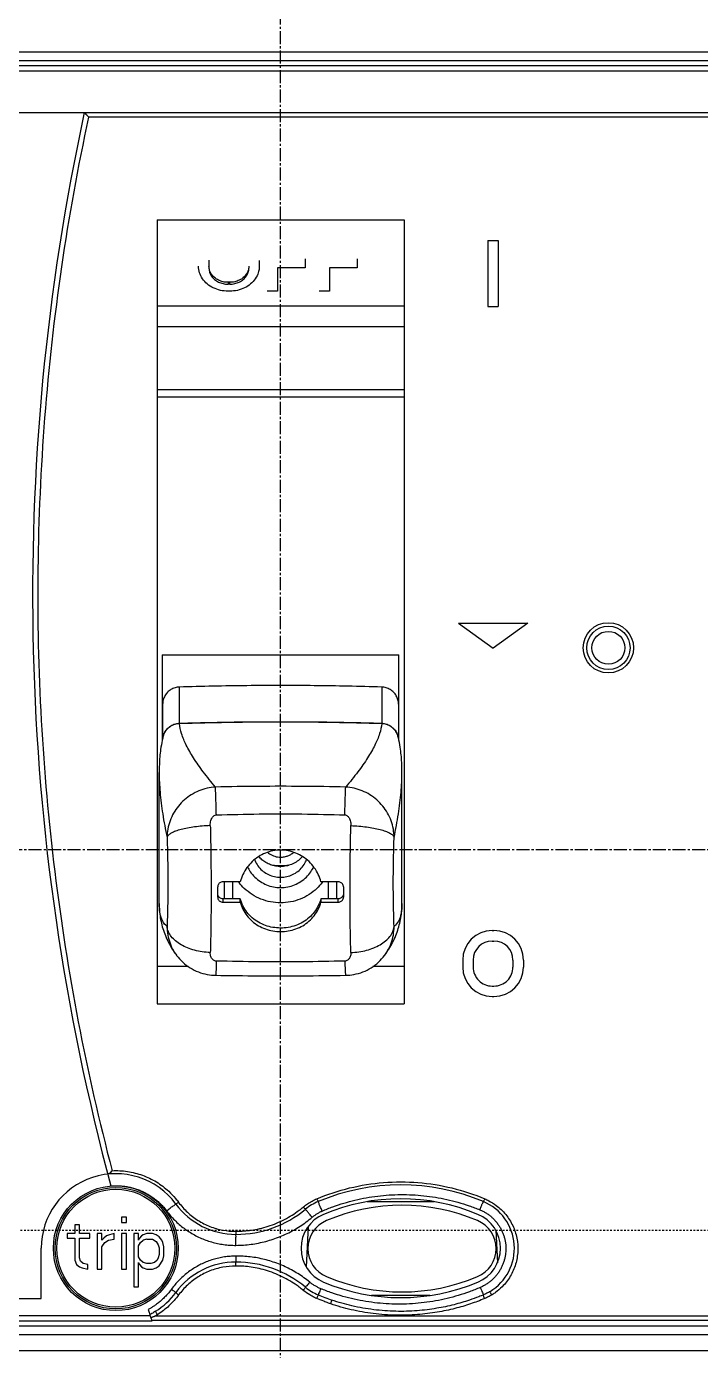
# Model space of a CAD drawing. Extents: x 0 to 557, y 0 to 248.
# Drawn here: x 201 to 239.9, y 83.2 to 159.6 of the extents above; entities that cross this region are included whole.
import ezdxf

# ---------------------------------------------------------------- set-up
doc = ezdxf.new("R2010")
doc.units = 0
doc.linetypes.add('AXES2', pattern=[1.125, 0.75, -0.125, 0.125, -0.125])
doc.linetypes.add('CENTER2', pattern=[1.125, 0.75, -0.125, 0.125, -0.125])
doc.layers.add('AXE', color=80, linetype='AXES2')

# ---------------------------------------------------------------- blocks, each defined once
blk = doc.blocks.new('LV429640ATNSX22A 1')
for p, q in [((-67.573, 67.965), (-157.13, 67.965)), ((-67.57, 67.466), (-157.13, 67.466)), ((-67.851, 66.885), (-156.852, 66.885)), ((-67.851, 67.185), (-156.849, 67.185)), ((-157.431, 64.487), (-67.571, 64.487)), ((-67.571, 64.231), (-123.424, 64.231)), ((-119.475, 58.299), (-119.475, 13.084)), ((-119.475, 58.299), (-105.225, 58.299)), ((-105.225, 58.299), (-105.225, 13.084)), ((-100.4, 57.107), (-100.4, 53.307)), ((-100.4, 57.107), (-99.8, 57.107)), ((-99.8, 57.107), (-99.8, 53.307)), ((-116.479, 55.967), (-116.479, 55.628)), ((-113.579, 55.964), (-113.579, 55.625)), ((-110.929, 56.047), (-110.929, 55.54)), ((-107.929, 56.048), (-107.929, 55.541)), ((-112.529, 55.54), (-112.529, 54.187)), ((-110.929, 55.54), (-112.529, 55.54)), ((-109.529, 55.541), (-109.529, 54.187)), ((-107.929, 55.541), (-109.529, 55.541)), ((-115.379, 54.698), (-115.379, 54.591)), ((-115.279, 54.698), (-115.379, 54.698)), ((-115.279, 54.591), (-115.379, 54.591)), ((-115.279, 54.591), (-115.279, 54.698)), ((-115.279, 54.187), (-115.379, 54.187)), ((-112.529, 54.187), (-113.129, 54.187)), ((-109.529, 54.187), (-110.129, 54.187)), ((-105.225, 53.321), (-119.475, 53.321)), ((-100.4, 53.307), (-99.8, 53.307)), ((-105.225, 52.14), (-119.475, 52.14)), ((-105.225, 48.503), (-119.475, 48.503)), ((-119.475, 48.095), (-105.225, 48.095)), ((-102.1, 35.047), (-98.1, 35.047)), ((-102.1, 35.047), (-100.1, 33.594)), ((-98.1, 35.047), (-100.1, 33.594)), ((-119.175, 33.215), (-119.175, 28.277)), ((-119.175, 33.215), (-105.525, 33.215)), ((-105.525, 28.277), (-105.525, 33.215)), ((-119.15, 30.194), (-119.175, 30.194)), ((-119.175, 30.165), (-119.15, 30.165)), ((-119.15, 30.371), (-119.15, 28.383)), ((-105.55, 30.371), (-105.55, 28.383)), ((-105.525, 30.194), (-105.55, 30.194)), ((-105.55, 30.165), (-105.525, 30.165)), ((-119.35, 18.872), (-119.35, 26.418)), ((-105.35, 26.419), (-105.35, 26.421)), ((-105.35, 18.873), (-105.35, 26.418)), ((-114.674, 20.122), (-115.674, 20.122)), ((-115.6, 20.122), (-115.6, 19.144)), ((-115.1, 19.144), (-115.1, 20.122)), ((-109.026, 20.122), (-110.026, 20.122)), ((-109.601, 20.122), (-109.601, 19.144)), ((-109.1, 19.144), (-109.1, 20.122)), ((-115.974, 19.236), (-115.974, 19.824)), ((-114.674, 19.144), (-115.674, 19.144)), ((-115.674, 19.144), (-115.674, 18.946)), ((-114.674, 18.946), (-114.674, 19.144)), ((-109.026, 19.144), (-110.026, 19.144)), ((-110.026, 19.144), (-110.026, 18.946)), ((-109.026, 18.946), (-109.026, 19.144)), ((-108.726, 19.824), (-108.726, 19.236)), ((-115.674, 18.946), (-114.674, 18.946)), ((-110.026, 18.946), (-109.026, 18.946)), ((-100.15, 17.307), (-100.05, 17.307)), ((-100.15, 16.707), (-100.05, 16.707)), ((-118.353, 15.886), (-118.353, 15.886)), ((-106.348, 15.886), (-106.348, 15.886)), ((-101.85, 15.607), (-101.85, 15.207)), ((-101.25, 15.607), (-101.25, 15.207)), ((-98.95, 15.607), (-98.95, 15.207)), ((-98.35, 15.607), (-98.35, 15.207)), ((-117.671, 15.229), (-119.475, 15.229)), ((-105.225, 15.229), (-107.029, 15.229)), ((-100.15, 14.107), (-100.05, 14.107)), ((-119.475, 13.084), (-105.225, 13.084)), ((-100.15, 13.507), (-100.05, 13.507)), ((-103.477, 1.665), (-107.363, 1.665)), ((-103.7, 1.665), (-103.7, 1.702)), ((-121.243, 0.787), (-121.514, 0.787)), ((-121.514, 0.787), (-121.514, 0.468)), ((-121.243, 0.468), (-121.243, 0.787)), ((-123.946, 0.34), (-124.216, 0.34)), ((-124.216, 0.34), (-124.216, -0.171)), ((-123.946, -0.171), (-123.946, 0.34)), ((-121.514, 0.468), (-121.243, 0.468)), ((-110.751, 0.06), (-110.875, 0.06)), ((-110.865, -2.104), (-110.741, 0.261)), ((-99.947, 0.03), (-99.848, -1.859)), ((-124.216, -0.171), (-124.649, -0.171)), ((-124.649, -0.171), (-124.649, -0.426)), ((-124.649, -0.426), (-124.216, -0.426)), ((-124.216, -0.426), (-124.216, -1.703)), ((-123.351, -0.171), (-123.946, -0.171)), ((-123.946, -0.426), (-123.351, -0.426)), ((-123.946, -1.575), (-123.946, -0.426)), ((-123.351, -0.426), (-123.351, -0.171)), ((-122.649, -0.171), (-122.919, -0.171)), ((-122.919, -0.171), (-122.919, -2.213)), ((-122.649, -0.554), (-122.649, -0.171)), ((-122.541, -0.426), (-122.649, -0.554)), ((-122.649, -0.937), (-122.487, -0.681)), ((-122.378, -0.298), (-122.541, -0.426)), ((-122.487, -0.681), (-122.27, -0.554)), ((-122.216, -0.235), (-122.378, -0.298)), ((-122.27, -0.554), (-121.946, -0.49)), ((-121.946, -0.171), (-122.216, -0.235)), ((-121.946, -0.49), (-121.946, -0.171)), ((-121.243, -0.171), (-121.514, -0.171)), ((-121.514, -0.171), (-121.514, -2.213)), ((-121.243, -2.213), (-121.243, -0.171)), ((-120.541, -0.171), (-120.811, -0.171)), ((-120.811, -0.171), (-120.811, -3.235)), ((-120.541, -0.554), (-120.541, -0.171)), ((-120.487, -0.426), (-120.541, -0.554)), ((-120.541, -0.873), (-120.433, -0.681)), ((-120.378, -0.298), (-120.487, -0.426)), ((-120.433, -0.681), (-120.27, -0.554)), ((-120.27, -0.235), (-120.378, -0.298)), ((-120.054, -0.171), (-120.27, -0.235)), ((-120.054, -0.49), (-120.27, -0.554)), ((-119.73, -0.171), (-120.054, -0.171)), ((-120.054, -0.49), (-119.73, -0.49)), ((-119.514, -0.235), (-119.73, -0.171)), ((-119.73, -0.49), (-119.514, -0.618)), ((-119.351, -0.362), (-119.514, -0.235)), ((-119.514, -0.618), (-119.406, -0.809)), ((-119.189, -0.554), (-119.351, -0.362)), ((-119.135, -0.681), (-119.189, -0.554)), ((-119.081, -0.937), (-119.135, -0.681)), ((-114.925, -0.038), (-114.925, -0.213)), ((-126.15, -3.913), (-126.15, -1.013)), ((-122.649, -2.213), (-122.649, -0.937)), ((-120.541, -1.511), (-120.541, -0.873)), ((-120.433, -1.703), (-120.541, -1.511)), ((-119.406, -0.809), (-119.351, -1)), ((-119.351, -1.383), (-119.406, -1.575)), ((-119.351, -1), (-119.351, -1.383)), ((-119.135, -1.703), (-119.081, -1.447)), ((-119.081, -1.447), (-119.081, -0.937)), ((-124.216, -1.703), (-124.108, -1.958)), ((-124.108, -1.958), (-123.946, -2.086)), ((-123.892, -1.766), (-123.946, -1.575)), ((-123.946, -2.086), (-123.784, -2.149)), ((-123.73, -1.894), (-123.892, -1.766)), ((-123.784, -2.149), (-123.46, -2.213)), ((-123.46, -1.958), (-123.73, -1.894)), ((-123.46, -2.213), (-123.46, -1.958)), ((-122.919, -2.213), (-122.649, -2.213)), ((-121.514, -2.213), (-121.243, -2.213)), ((-120.541, -1.83), (-120.487, -1.958)), ((-120.541, -3.235), (-120.541, -1.83)), ((-120.487, -1.958), (-120.378, -2.086)), ((-120.27, -1.83), (-120.433, -1.703)), ((-120.378, -2.086), (-120.27, -2.149)), ((-120.054, -1.894), (-120.27, -1.83)), ((-120.27, -2.149), (-120.054, -2.213)), ((-119.838, -1.894), (-120.054, -1.894)), ((-120.054, -2.213), (-119.73, -2.213)), ((-119.622, -1.83), (-119.838, -1.894)), ((-119.73, -2.213), (-119.514, -2.149)), ((-119.46, -1.703), (-119.622, -1.83)), ((-119.514, -2.149), (-119.351, -2.022)), ((-119.406, -1.575), (-119.46, -1.703)), ((-119.351, -2.022), (-119.135, -1.703)), ((-114.925, -2.04), (-114.925, -1.813)), ((-120.811, -3.235), (-120.541, -3.235)), ((-103.738, -3.735), (-107.102, -3.735)), ((-157.431, -3.913), (-126.15, -3.913)), ((-119.893, -4.912), (-156.849, -4.912)), ((-119.769, -5.211), (-156.849, -5.211)), ((-67.873, -5.19), (-119.776, -5.19)), ((-119.776, -5.19), (-119.769, -5.211)), ((-67.873, -4.934), (-119.591, -4.934)), ((-157.13, -5.492), (-67.57, -5.492)), ((-157.13, -5.992), (-67.571, -5.992)), ((-164.6, -6.913), (-60.1, -6.913))]:
    blk.add_line(p, q)
at = {"color": 6, "linetype": 'CENTER2', "ltscale": 0.008}
blk.add_line((159.957, 0), (-262.225, 0), dxfattribs=at)
for centre, radius in [((-93.45, 33.617), 1.45), ((-93.45, 33.617), 1.25), ((-93.45, 33.617), 0.95), ((-121.85, -1.013), 3.6), ((-121.85, -1.013), 3.5), ((-121.849, -1.013), 3.4)]:
    blk.add_circle(centre, radius)
for centre, radius, start, end in [((4.35, 36.687), 131, 167.74789, 195.0927), ((-100.15, 15.607), 1.7, 90, 180), ((-100.05, 15.607), 1.7, 0, 90), ((-100.15, 15.607), 1.1, 90, 180), ((-100.05, 15.607), 1.1, 0, 90), ((-100.15, 15.207), 1.7, 180, 270), ((-100.15, 15.207), 1.1, 179.99999, 270), ((-100.05, 15.207), 1.1, 270, 0.00001), ((-100.05, 15.207), 1.7, 270, 0), ((-121.85, -1.013), 4.3, 36.37184, 180), ((-105.42, -9.663), 12.3, 67.22714, 112.77286), ((-114.925, 4.087), 4.3, 216.37184, 270), ((-109.051, -1.013), 2.919, 112.77286, 129.66714), ((-105.42, -9.663), 11.5, 67.22714, 112.77286), ((-101.789, -1.013), 2.919, 301.23214, 67.22714), ((-114.925, 6.07), 6.284, 270, 309.66714), ((-109.051, -1.013), 2.119, 112.77286, 247.22714), ((-105.35, -9.685), 11.15, 66.99714, 113.00286), ((-101.789, -1.013), 2.119, 292.77286, 67.22714), ((-109.022, -1.035), 1.753, 113.00286, 246.99714), ((-101.678, -1.035), 1.753, 293.00286, 66.99714), ((-114.925, -6.113), 4.3, 90, 143.62816), ((-114.925, -8.097), 6.284, 50.33286, 90), ((-105.42, 7.637), 11.5, 247.22714, 292.77286), ((-105.35, 7.615), 11.15, 246.99714, 293.00286), ((-121.85, -1.013), 4.3, 302.26997, 323.62816), ((-109.051, -1.013), 2.919, 230.33286, 247.22714), ((-105.42, 7.637), 12.3, 247.22714, 251.14119), ((4.35, 36.687), 131, 198.34937, 198.64294)]:
    blk.add_arc(centre, radius, start, end)
for points, knots in [([(-123.424, 64.231), (-124.039, 61.368), (-125.077, 55.609), (-126.05, 46.899), (-126.439, 38.159), (-126.245, 29.416), (-125.468, 20.694), (-124.106, 12.019), (-122.809, 6.3), (-122.064, 3.46)], [0, 0, 0, 0, 8.784619, 17.538219, 26.275587, 35.009909, 43.755075, 52.525371, 61.333757, 61.333757, 61.333757, 61.333757]), ([(-123.664, 64.487), (-123.642, 64.487), (-123.599, 64.421), (-123.518, 64.349), (-123.457, 64.271), (-123.424, 64.231)], [0, 0, 0, 0, 0.0650779, 0.1949253, 0.3517459, 0.3517459, 0.3517459, 0.3517459]), ([(-115.379, 54.187), (-115.527, 54.187), (-115.82, 54.219), (-116.232, 54.362), (-116.588, 54.59), (-116.864, 54.891), (-117.039, 55.244), (-117.079, 55.5), (-117.079, 55.625)], [0, 0, 0, 0, 0.442714, 0.87718, 1.296976, 1.699166, 2.085462, 2.462276, 2.462276, 2.462276, 2.462276]), ([(-115.379, 54.698), (-115.475, 54.698), (-115.665, 54.719), (-115.931, 54.812), (-116.161, 54.959), (-116.34, 55.153), (-116.453, 55.381), (-116.479, 55.547), (-116.479, 55.628)], [0, 0, 0, 0, 0.28723, 0.568172, 0.839135, 1.098727, 1.348473, 1.592842, 1.592842, 1.592842, 1.592842]), ([(-116.479, 55.522), (-116.479, 55.44), (-116.453, 55.275), (-116.34, 55.047), (-116.161, 54.853), (-115.932, 54.705), (-115.665, 54.612), (-115.475, 54.591), (-115.379, 54.591)], [0, 0, 0, 0, 0.244351, 0.494085, 0.753671, 1.024637, 1.305591, 1.592842, 1.592842, 1.592842, 1.592842]), ([(-115.279, 54.591), (-115.183, 54.591), (-114.993, 54.612), (-114.727, 54.705), (-114.497, 54.853), (-114.319, 55.047), (-114.205, 55.275), (-114.179, 55.44), (-114.179, 55.522)], [0, 0, 0, 0, 0.28723, 0.568172, 0.839135, 1.098727, 1.348473, 1.592842, 1.592842, 1.592842, 1.592842]), ([(-113.586, 55.498), (-113.595, 55.415), (-113.638, 55.206), (-113.795, 54.891), (-114.07, 54.59), (-114.426, 54.362), (-114.838, 54.219), (-115.132, 54.187), (-115.279, 54.187)], [0, 0, 0, 0, 0.250675, 0.636971, 1.039161, 1.458956, 1.893422, 2.336137, 2.336137, 2.336137, 2.336137]), ([(-114.196, 55.465), (-114.202, 55.439), (-114.23, 55.332), (-114.319, 55.153), (-114.497, 54.959), (-114.727, 54.812), (-114.993, 54.719), (-115.183, 54.698), (-115.279, 54.698)], [0, 0, 0, 0, 0.081219, 0.330953, 0.59054, 0.861506, 1.142459, 1.429711, 1.429711, 1.429711, 1.429711]), ([(-118.182, 31.351), (-118.268, 31.348), (-118.438, 31.321), (-118.674, 31.218), (-118.876, 31.061), (-119.031, 30.858), (-119.128, 30.623), (-119.15, 30.454), (-119.15, 30.37)], [0, 0, 0, 0, 0.25612, 0.510972, 0.764267, 1.016285, 1.267624, 1.519346, 1.519346, 1.519346, 1.519346]), ([(-106.518, 31.351), (-107.813, 31.392), (-110.406, 31.446), (-114.295, 31.446), (-116.887, 31.392), (-118.182, 31.351)], [0, 0, 0, 0, 3.888918, 7.777655, 11.666573, 11.666573, 11.666573, 11.666573]), ([(-118.182, 29.258), (-118.182, 29.49), (-118.182, 29.955), (-118.182, 30.653), (-118.182, 31.118), (-118.182, 31.351)], [0, 0, 0, 0, 0.69768, 1.39536, 2.093039, 2.093039, 2.093039, 2.093039]), ([(-105.55, 30.37), (-105.55, 30.454), (-105.572, 30.623), (-105.67, 30.858), (-105.824, 31.061), (-106.026, 31.218), (-106.262, 31.321), (-106.432, 31.348), (-106.518, 31.351)], [0, 0, 0, 0, 0.251704, 0.503032, 0.755046, 1.008344, 1.263208, 1.519346, 1.519346, 1.519346, 1.519346]), ([(-106.518, 31.351), (-106.518, 31.118), (-106.518, 30.653), (-106.518, 29.955), (-106.518, 29.49), (-106.518, 29.258)], [0, 0, 0, 0, 0.69768, 1.39536, 2.093039, 2.093039, 2.093039, 2.093039]), ([(-118.186, 29.248), (-118.259, 29.246), (-118.405, 29.225), (-118.611, 29.149), (-118.794, 29.031), (-118.947, 28.876), (-119.057, 28.7), (-119.104, 28.574), (-119.119, 28.513)], [0, 0, 0, 0, 0.219299, 0.437104, 0.653534, 0.86884, 1.083438, 1.27096, 1.27096, 1.27096, 1.27096]), ([(-119.117, 28.527), (-119.096, 28.608), (-119.031, 28.765), (-118.876, 28.967), (-118.674, 29.125), (-118.438, 29.228), (-118.268, 29.255), (-118.183, 29.258)], [0, 0, 0, 0, 0.251319, 0.503323, 0.756613, 1.011467, 1.267595, 1.267595, 1.267595, 1.267595]), ([(-106.514, 29.248), (-107.81, 29.288), (-110.404, 29.342), (-114.296, 29.342), (-116.89, 29.288), (-118.186, 29.248)], [0, 0, 0, 0, 3.891349, 7.782772, 11.674143, 11.674143, 11.674143, 11.674143]), ([(-116.104, 25.586), (-116.347, 25.873), (-116.79, 26.422), (-117.357, 27.229), (-117.782, 27.963), (-118.065, 28.623), (-118.166, 29.051), (-118.186, 29.248)], [0, 0, 0, 0, 1.129232, 2.113266, 2.956934, 3.668569, 4.263125, 4.263125, 4.263125, 4.263125]), ([(-118.183, 29.258), (-116.887, 29.299), (-114.295, 29.353), (-110.405, 29.353), (-107.813, 29.299), (-106.518, 29.258)], [0, 0, 0, 0, 3.888958, 7.777734, 11.666692, 11.666692, 11.666692, 11.666692]), ([(-106.514, 29.248), (-106.533, 29.051), (-106.635, 28.623), (-106.918, 27.963), (-107.343, 27.229), (-107.91, 26.422), (-108.353, 25.873), (-108.596, 25.586)], [0, 0, 0, 0, 0.594657, 1.306293, 2.149963, 3.133999, 4.263355, 4.263355, 4.263355, 4.263355]), ([(-106.518, 29.258), (-106.432, 29.255), (-106.262, 29.228), (-106.026, 29.125), (-105.824, 28.968), (-105.67, 28.765), (-105.605, 28.608), (-105.583, 28.527)], [0, 0, 0, 0, 0.25611, 0.510953, 0.764239, 1.016247, 1.267577, 1.267577, 1.267577, 1.267577]), ([(-105.581, 28.513), (-105.597, 28.574), (-105.643, 28.7), (-105.753, 28.876), (-105.906, 29.031), (-106.089, 29.149), (-106.295, 29.225), (-106.441, 29.246), (-106.514, 29.248)], [0, 0, 0, 0, 0.187521, 0.402119, 0.617425, 0.833855, 1.05166, 1.270981, 1.270981, 1.270981, 1.270981]), ([(-119.174, 28.281), (-119.212, 28.109), (-119.291, 27.649), (-119.341, 27.026), (-119.35, 26.577), (-119.35, 26.418)], [0, 0, 0, 0, 0.527987, 1.396774, 1.873515, 1.873515, 1.873515, 1.873515]), ([(-105.35, 26.421), (-105.35, 26.58), (-105.359, 27.028), (-105.41, 27.651), (-105.489, 28.11), (-105.526, 28.282)], [0, 0, 0, 0, 0.476842, 1.344774, 1.872272, 1.872272, 1.872272, 1.872272]), ([(-119.35, 26.418), (-119.35, 26.041), (-119.31, 25.247), (-119.153, 23.999), (-118.991, 23.133), (-118.895, 22.68)], [0, 0, 0, 0, 1.1302, 2.382865, 3.77156, 3.77156, 3.77156, 3.77156]), ([(-105.805, 22.681), (-105.709, 23.134), (-105.547, 24), (-105.39, 25.248), (-105.35, 26.042), (-105.35, 26.419)], [0, 0, 0, 0, 1.388569, 2.64124, 3.771452, 3.771452, 3.771452, 3.771452]), ([(-116.104, 25.586), (-116.267, 25.577), (-116.594, 25.53), (-117.065, 25.38), (-117.506, 25.153), (-117.904, 24.857), (-118.248, 24.5), (-118.528, 24.092), (-118.736, 23.643), (-118.865, 23.168), (-118.895, 22.842), (-118.895, 22.68)], [0, 0, 0, 0, 0.491164, 0.983883, 1.477785, 1.971462, 2.46483, 2.958319, 3.450422, 3.941132, 4.42768, 4.42768, 4.42768, 4.42768]), ([(-108.596, 25.586), (-109.43, 25.605), (-111.099, 25.63), (-113.601, 25.63), (-115.27, 25.605), (-116.104, 25.586)], [0, 0, 0, 0, 2.502723, 5.005482, 7.508204, 7.508204, 7.508204, 7.508204]), ([(-116.053, 23.98), (-116.056, 24.107), (-116.063, 24.348), (-116.072, 24.691), (-116.081, 24.99), (-116.089, 25.241), (-116.097, 25.434), (-116.101, 25.543), (-116.104, 25.586)], [0, 0, 0, 0, 0.381532, 0.724782, 1.027538, 1.281396, 1.476774, 1.607125, 1.607125, 1.607125, 1.607125]), ([(-108.647, 23.98), (-108.644, 24.108), (-108.638, 24.35), (-108.628, 24.693), (-108.619, 24.991), (-108.611, 25.241), (-108.604, 25.434), (-108.599, 25.543), (-108.596, 25.586)], [0, 0, 0, 0, 0.385203, 0.726833, 1.028239, 1.281612, 1.476865, 1.607121, 1.607121, 1.607121, 1.607121]), ([(-105.805, 22.681), (-105.806, 22.843), (-105.835, 23.169), (-105.964, 23.643), (-106.172, 24.092), (-106.452, 24.501), (-106.797, 24.858), (-107.195, 25.154), (-107.636, 25.38), (-108.107, 25.53), (-108.433, 25.577), (-108.596, 25.586)], [0, 0, 0, 0, 0.485717, 0.976523, 1.468878, 1.962687, 2.456353, 2.950217, 3.444102, 3.936512, 4.426636, 4.426636, 4.426636, 4.426636]), ([(-116.402, 23.359), (-116.403, 23.413), (-116.398, 23.514), (-116.37, 23.651), (-116.328, 23.763), (-116.277, 23.85), (-116.213, 23.92), (-116.137, 23.967), (-116.079, 23.979), (-116.053, 23.98)], [0, 0, 0, 0, 0.161065, 0.3013534, 0.4191599, 0.5163866, 0.6052558, 0.6995118, 0.7790677, 0.7790677, 0.7790677, 0.7790677]), ([(-116.053, 23.98), (-115.23, 24.006), (-113.585, 24.042), (-111.116, 24.042), (-109.47, 24.006), (-108.647, 23.98)], [0, 0, 0, 0, 2.468898, 4.937873, 7.406771, 7.406771, 7.406771, 7.406771]), ([(-108.647, 23.98), (-108.62, 23.979), (-108.561, 23.967), (-108.485, 23.918), (-108.422, 23.848), (-108.371, 23.76), (-108.329, 23.649), (-108.302, 23.512), (-108.297, 23.413), (-108.299, 23.36)], [0, 0, 0, 0, 0.0810268, 0.1765034, 0.2651406, 0.3626497, 0.4802444, 0.6196479, 0.7785769, 0.7785769, 0.7785769, 0.7785769]), ([(-116.402, 23.36), (-116.557, 23.355), (-116.861, 23.338), (-117.3, 23.293), (-117.707, 23.229), (-118.073, 23.148), (-118.386, 23.052), (-118.635, 22.944), (-118.81, 22.829), (-118.884, 22.728), (-118.895, 22.68)], [0, 0, 0, 0, 0.466326, 0.912058, 1.324926, 1.702658, 2.033233, 2.306372, 2.513872, 2.660628, 2.660628, 2.660628, 2.660628]), ([(-116.402, 23.359), (-116.393, 22.998), (-116.378, 22.27), (-116.364, 21.175), (-116.357, 20.08), (-116.356, 19.005), (-116.364, 17.967), (-116.378, 16.985), (-116.393, 16.351), (-116.402, 16.046)], [0, 0, 0, 0, 1.082535, 2.184219, 3.285557, 4.36753, 5.411454, 6.399322, 7.314122, 7.314122, 7.314122, 7.314122]), ([(-108.299, 16.046), (-108.307, 16.351), (-108.322, 16.985), (-108.336, 17.967), (-108.344, 19.005), (-108.344, 20.08), (-108.336, 21.175), (-108.322, 22.271), (-108.307, 22.999), (-108.299, 23.36)], [0, 0, 0, 0, 0.914414, 1.902283, 2.946208, 4.02818, 5.129519, 6.231202, 7.31421, 7.31421, 7.31421, 7.31421]), ([(-108.299, 23.36), (-108.143, 23.355), (-107.84, 23.338), (-107.4, 23.293), (-106.993, 23.229), (-106.628, 23.148), (-106.314, 23.052), (-106.065, 22.944), (-105.89, 22.829), (-105.817, 22.728), (-105.805, 22.68)], [0, 0, 0, 0, 0.466325, 0.912056, 1.324924, 1.702656, 2.03323, 2.306369, 2.51387, 2.660616, 2.660616, 2.660616, 2.660616]), ([(-118.895, 22.68), (-118.885, 22.384), (-118.869, 21.786), (-118.853, 20.889), (-118.848, 19.997), (-118.853, 19.134), (-118.868, 18.318), (-118.885, 17.793), (-118.895, 17.542)], [0, 0, 0, 0, 0.889013, 1.793774, 2.692359, 3.563073, 4.38491, 5.13867, 5.13867, 5.13867, 5.13867]), ([(-105.805, 17.543), (-105.815, 17.794), (-105.832, 18.319), (-105.847, 19.134), (-105.852, 19.997), (-105.847, 20.889), (-105.831, 21.786), (-105.815, 22.384), (-105.805, 22.681)], [0, 0, 0, 0, 0.753084, 1.574921, 2.445635, 3.34422, 4.248982, 5.138793, 5.138793, 5.138793, 5.138793]), ([(-112.35, 21.951), (-112.498, 21.951), (-112.798, 21.922), (-113.232, 21.793), (-113.637, 21.581), (-113.997, 21.296), (-114.3, 20.949), (-114.532, 20.554), (-114.636, 20.267), (-114.674, 20.122)], [0, 0, 0, 0, 0.444505, 0.897255, 1.350445, 1.806726, 2.266545, 2.725269, 3.175168, 3.175168, 3.175168, 3.175168]), ([(-113.851, 21.406), (-113.834, 21.359), (-113.767, 21.204), (-113.611, 20.961), (-113.355, 20.711), (-113.05, 20.523), (-112.709, 20.406), (-112.469, 20.38), (-112.35, 20.38)], [0, 0, 0, 0, 0.150841, 0.504044, 0.858793, 1.215081, 1.572599, 1.930797, 1.930797, 1.930797, 1.930797]), ([(-112.35, 21.004), (-112.448, 21.004), (-112.645, 21.021), (-112.932, 21.096), (-113.199, 21.22), (-113.428, 21.384), (-113.554, 21.516), (-113.607, 21.582)], [0, 0, 0, 0, 0.294307, 0.590256, 0.884542, 1.174096, 1.428911, 1.428911, 1.428911, 1.428911]), ([(-113.108, 21.822), (-113.071, 21.79), (-112.941, 21.692), (-112.689, 21.575), (-112.462, 21.542), (-112.35, 21.542)], [0, 0, 0, 0, 0.1485949, 0.4853072, 0.823392, 0.823392, 0.823392, 0.823392]), ([(-110.026, 20.122), (-110.064, 20.266), (-110.167, 20.551), (-110.398, 20.945), (-110.7, 21.294), (-111.06, 21.58), (-111.466, 21.792), (-111.901, 21.922), (-112.202, 21.951), (-112.35, 21.951)], [0, 0, 0, 0, 0.446337, 0.90368, 1.363852, 1.821473, 2.276269, 2.730345, 3.17517, 3.17517, 3.17517, 3.17517]), ([(-112.35, 21.543), (-112.312, 21.543), (-112.236, 21.547), (-112.122, 21.563), (-112.048, 21.582), (-112.012, 21.593)], [0, 0, 0, 0, 0.1143712, 0.2286993, 0.3429397, 0.3429397, 0.3429397, 0.3429397]), ([(-111.093, 21.582), (-111.12, 21.548), (-111.184, 21.476), (-111.294, 21.374), (-111.423, 21.277), (-111.563, 21.193), (-111.713, 21.123), (-111.868, 21.07), (-112.027, 21.032), (-112.188, 21.009), (-112.296, 21.004), (-112.35, 21.004)], [0, 0, 0, 0, 0.13061, 0.288555, 0.449937, 0.61369, 0.778656, 0.943038, 1.106421, 1.268912, 1.430199, 1.430199, 1.430199, 1.430199]), ([(-112.35, 20.38), (-112.231, 20.38), (-111.991, 20.406), (-111.651, 20.523), (-111.345, 20.711), (-111.089, 20.961), (-110.933, 21.204), (-110.866, 21.359), (-110.849, 21.406)], [0, 0, 0, 0, 0.358198, 0.715716, 1.072004, 1.426753, 1.779956, 1.930696, 1.930696, 1.930696, 1.930696]), ([(-112.012, 21.593), (-111.952, 21.611), (-111.836, 21.656), (-111.697, 21.738), (-111.619, 21.799), (-111.591, 21.822)], [0, 0, 0, 0, 0.1862271, 0.3719959, 0.4820704, 0.4820704, 0.4820704, 0.4820704]), ([(-114.256, 20.984), (-114.21, 20.887), (-114.089, 20.675), (-113.844, 20.383), (-113.524, 20.126), (-113.159, 19.935), (-112.763, 19.817), (-112.488, 19.79), (-112.35, 19.79)], [0, 0, 0, 0, 0.321522, 0.727788, 1.135642, 1.545168, 1.956257, 2.368628, 2.368628, 2.368628, 2.368628]), ([(-112.35, 19.79), (-112.213, 19.79), (-111.937, 19.817), (-111.541, 19.935), (-111.176, 20.126), (-110.856, 20.383), (-110.611, 20.675), (-110.49, 20.887), (-110.445, 20.984)], [0, 0, 0, 0, 0.412386, 0.823485, 1.233018, 1.640874, 2.047138, 2.368575, 2.368575, 2.368575, 2.368575]), ([(-115.934, 19.973), (-115.944, 19.955), (-115.965, 19.908), (-115.974, 19.855), (-115.974, 19.824)], [0, 0, 0, 0, 0.0625015, 0.1551995, 0.1551995, 0.1551995, 0.1551995]), ([(-115.674, 20.122), (-115.705, 20.122), (-115.768, 20.112), (-115.853, 20.069), (-115.906, 20.017), (-115.928, 19.982), (-115.934, 19.973)], [0, 0, 0, 0, 0.0935444, 0.1876523, 0.2809224, 0.3120724, 0.3120724, 0.3120724, 0.3120724]), ([(-109.96, 20.072), (-110.05, 19.955), (-110.279, 19.702), (-110.699, 19.372), (-111.214, 19.107), (-111.772, 18.945), (-112.35, 18.89), (-112.928, 18.945), (-113.486, 19.107), (-114.001, 19.372), (-114.422, 19.702), (-114.65, 19.955), (-114.74, 20.072)], [0, 0, 0, 0, 0.443373, 1.017674, 1.593561, 2.170669, 2.748457, 3.326246, 3.903358, 4.479252, 5.053562, 5.49696, 5.49696, 5.49696, 5.49696]), ([(-108.726, 19.824), (-108.726, 19.855), (-108.736, 19.918), (-108.78, 20.002), (-108.847, 20.069), (-108.932, 20.112), (-108.995, 20.122), (-109.026, 20.122)], [0, 0, 0, 0, 0.0926518, 0.1862386, 0.2795335, 0.3734709, 0.4670129, 0.4670129, 0.4670129, 0.4670129]), ([(-115.934, 19.289), (-115.944, 19.307), (-115.966, 19.353), (-115.974, 19.404), (-115.974, 19.435)], [0, 0, 0, 0, 0.0614636, 0.1524317, 0.1524317, 0.1524317, 0.1524317]), ([(-115.974, 19.236), (-115.974, 19.206), (-115.964, 19.144), (-115.92, 19.062), (-115.853, 18.997), (-115.768, 18.955), (-115.705, 18.946), (-115.674, 18.946)], [0, 0, 0, 0, 0.0911569, 0.1832129, 0.2753921, 0.3688217, 0.4623011, 0.4623011, 0.4623011, 0.4623011]), ([(-115.674, 19.144), (-115.705, 19.144), (-115.768, 19.154), (-115.853, 19.195), (-115.906, 19.246), (-115.928, 19.28), (-115.934, 19.289)], [0, 0, 0, 0, 0.0936343, 0.1870805, 0.2791435, 0.3098157, 0.3098157, 0.3098157, 0.3098157]), ([(-110.026, 19.144), (-110.063, 19.008), (-110.164, 18.737), (-110.394, 18.366), (-110.698, 18.043), (-111.063, 17.782), (-111.473, 17.592), (-111.91, 17.479), (-112.357, 17.442), (-112.799, 17.481), (-113.227, 17.593), (-113.628, 17.777), (-113.993, 18.035), (-114.3, 18.358), (-114.534, 18.733), (-114.637, 19.006), (-114.674, 19.144)], [0, 0, 0, 0, 0.424214, 0.859548, 1.303264, 1.745291, 2.199116, 2.647913, 3.095021, 3.536784, 3.972702, 4.415664, 4.855625, 5.303267, 5.744832, 6.173143, 6.173143, 6.173143, 6.173143]), ([(-108.767, 19.289), (-108.772, 19.28), (-108.795, 19.246), (-108.848, 19.195), (-108.933, 19.154), (-108.995, 19.144), (-109.026, 19.144)], [0, 0, 0, 0, 0.0306608, 0.1227574, 0.2162544, 0.309535, 0.309535, 0.309535, 0.309535]), ([(-109.026, 18.946), (-108.995, 18.946), (-108.932, 18.955), (-108.848, 18.997), (-108.78, 19.062), (-108.736, 19.145), (-108.726, 19.206), (-108.726, 19.236)], [0, 0, 0, 0, 0.0934818, 0.1870805, 0.2792342, 0.371099, 0.4623012, 0.4623012, 0.4623012, 0.4623012]), ([(-108.726, 19.435), (-108.726, 19.404), (-108.735, 19.353), (-108.756, 19.306), (-108.767, 19.289)], [0, 0, 0, 0, 0.0912522, 0.152712, 0.152712, 0.152712, 0.152712]), ([(-118.895, 17.542), (-118.999, 17.628), (-119.181, 17.865), (-119.325, 18.33), (-119.35, 18.68), (-119.35, 18.871)], [0, 0, 0, 0, 0.402127, 0.869328, 1.444983, 1.444983, 1.444983, 1.444983]), ([(-119.349, 18.812), (-119.347, 18.627), (-119.318, 18.16), (-119.161, 17.412), (-118.832, 16.61), (-118.523, 16.117), (-118.353, 15.886)], [0, 0, 0, 0, 0.55569, 1.400932, 2.280668, 3.14092, 3.14092, 3.14092, 3.14092]), ([(-114.674, 18.946), (-114.637, 18.807), (-114.534, 18.533), (-114.302, 18.16), (-113.999, 17.837), (-113.637, 17.577), (-113.231, 17.387), (-112.797, 17.272), (-112.498, 17.246), (-112.35, 17.246)], [0, 0, 0, 0, 0.431183, 0.869103, 1.310001, 1.752309, 2.197666, 2.647917, 3.092304, 3.092304, 3.092304, 3.092304]), ([(-112.35, 17.246), (-112.202, 17.246), (-111.904, 17.272), (-111.471, 17.386), (-111.066, 17.576), (-110.705, 17.835), (-110.4, 18.157), (-110.167, 18.531), (-110.064, 18.806), (-110.026, 18.946)], [0, 0, 0, 0, 0.444069, 0.893015, 1.336831, 1.777888, 2.21847, 2.657697, 3.092299, 3.092299, 3.092299, 3.092299]), ([(-106.348, 15.886), (-106.178, 16.117), (-105.868, 16.61), (-105.539, 17.412), (-105.382, 18.161), (-105.353, 18.628), (-105.351, 18.814)], [0, 0, 0, 0, 0.859821, 1.740253, 2.586101, 3.142193, 3.142193, 3.142193, 3.142193]), ([(-105.35, 18.872), (-105.35, 18.68), (-105.375, 18.331), (-105.519, 17.865), (-105.702, 17.629), (-105.805, 17.543)], [0, 0, 0, 0, 0.575585, 1.042783, 1.444948, 1.444948, 1.444948, 1.444948]), ([(-116.402, 16.046), (-116.557, 16.05), (-116.863, 16.075), (-117.305, 16.163), (-117.716, 16.298), (-118.084, 16.476), (-118.402, 16.695), (-118.655, 16.951), (-118.829, 17.235), (-118.885, 17.442), (-118.895, 17.543)], [0, 0, 0, 0, 0.467214, 0.919411, 1.348959, 1.759099, 2.144205, 2.501696, 2.830336, 3.133839, 3.133839, 3.133839, 3.133839]), ([(-118.895, 17.542), (-118.895, 17.378), (-118.865, 17.05), (-118.737, 16.574), (-118.556, 16.186), (-118.412, 15.966), (-118.353, 15.886)], [0, 0, 0, 0, 0.492198, 0.983366, 1.470801, 1.770408, 1.770408, 1.770408, 1.770408]), ([(-108.299, 16.046), (-108.143, 16.05), (-107.837, 16.075), (-107.395, 16.163), (-106.985, 16.298), (-106.616, 16.476), (-106.298, 16.695), (-106.045, 16.951), (-105.871, 17.235), (-105.815, 17.442), (-105.805, 17.543)], [0, 0, 0, 0, 0.467215, 0.919412, 1.348961, 1.759101, 2.144207, 2.501698, 2.830338, 3.133864, 3.133864, 3.133864, 3.133864]), ([(-106.348, 15.886), (-106.288, 15.966), (-106.144, 16.186), (-105.963, 16.574), (-105.835, 17.05), (-105.805, 17.379), (-105.805, 17.543)], [0, 0, 0, 0, 0.299739, 0.786925, 1.278014, 1.771095, 1.771095, 1.771095, 1.771095]), ([(-116.053, 15.549), (-116.08, 15.549), (-116.137, 15.559), (-116.213, 15.595), (-116.277, 15.651), (-116.329, 15.721), (-116.371, 15.81), (-116.398, 15.921), (-116.403, 16.003), (-116.402, 16.046)], [0, 0, 0, 0, 0.080404, 0.1708591, 0.2499662, 0.3331538, 0.4304137, 0.5439252, 0.6733914, 0.6733914, 0.6733914, 0.6733914]), ([(-108.299, 16.046), (-108.297, 16.002), (-108.302, 15.92), (-108.33, 15.809), (-108.372, 15.719), (-108.425, 15.649), (-108.489, 15.594), (-108.565, 15.558), (-108.621, 15.549), (-108.647, 15.549)], [0, 0, 0, 0, 0.1312017, 0.2454478, 0.3429358, 0.4259673, 0.5054034, 0.5948228, 0.6737852, 0.6737852, 0.6737852, 0.6737852]), ([(-118.352, 15.885), (-118.35, 15.882), (-118.242, 15.736), (-118.001, 15.469), (-117.576, 15.146), (-117.097, 14.908), (-116.597, 14.766), (-116.258, 14.732), (-116.098, 14.729)], [0, 0, 0, 0, 0.013877, 0.542383, 1.07235, 1.60501, 2.140253, 2.621736, 2.621736, 2.621736, 2.621736]), ([(-116.053, 15.549), (-116.056, 15.453), (-116.061, 15.28), (-116.074, 15.06), (-116.074, 14.877), (-116.097, 14.806), (-116.086, 14.727), (-116.098, 14.729)], [0, 0, 0, 0, 0.2877023, 0.5138159, 0.6815845, 0.7856817, 0.8210586, 0.8210586, 0.8210586, 0.8210586]), ([(-108.647, 15.549), (-109.47, 15.528), (-111.116, 15.5), (-113.585, 15.5), (-115.23, 15.528), (-116.053, 15.549)], [0, 0, 0, 0, 2.468674, 4.937649, 7.406323, 7.406323, 7.406323, 7.406323]), ([(-108.647, 15.549), (-108.644, 15.454), (-108.639, 15.281), (-108.626, 15.061), (-108.626, 14.878), (-108.603, 14.806), (-108.614, 14.727), (-108.603, 14.729)], [0, 0, 0, 0, 0.285109, 0.5125566, 0.6812385, 0.7856127, 0.8210576, 0.8210576, 0.8210576, 0.8210576]), ([(-108.603, 14.729), (-108.441, 14.732), (-108.1, 14.767), (-107.6, 14.909), (-107.121, 15.148), (-106.697, 15.471), (-106.457, 15.738), (-106.35, 15.882), (-106.348, 15.885)], [0, 0, 0, 0, 0.485707, 1.020462, 1.552542, 2.081869, 2.609734, 2.621678, 2.621678, 2.621678, 2.621678]), ([(-116.098, 14.729), (-115.269, 14.715), (-113.598, 14.695), (-111.099, 14.695), (-109.429, 14.715), (-108.603, 14.729)], [0, 0, 0, 0, 2.484794, 5.014654, 7.495422, 7.495422, 7.495422, 7.495422]), ([(-122.065, 3.46), (-122.096, 3.426), (-122.152, 3.367), (-122.225, 3.301), (-122.271, 3.266), (-122.291, 3.264)], [0, 0, 0, 0, 0.1385935, 0.241239, 0.3015155, 0.3015155, 0.3015155, 0.3015155]), ([(-122.064, 3.46), (-121.769, 3.474), (-121.172, 3.443), (-120.305, 3.222), (-119.495, 2.834), (-118.863, 2.357), (-118.525, 2.002), (-118.402, 1.855)], [0, 0, 0, 0, 0.88722, 1.778182, 2.66895, 3.562949, 4.136829, 4.136829, 4.136829, 4.136829]), ([(-122.14, 2.576), (-122.051, 2.584), (-121.874, 2.593), (-121.609, 2.588), (-121.349, 2.564), (-121.091, 2.52), (-120.837, 2.459), (-120.587, 2.378), (-120.344, 2.28), (-120.108, 2.165), (-119.881, 2.033), (-119.665, 1.884), (-119.459, 1.72), (-119.266, 1.541), (-119.086, 1.349), (-118.976, 1.213), (-118.923, 1.142)], [0, 0, 0, 0, 0.269793, 0.530879, 0.792147, 1.053598, 1.315232, 1.577048, 1.839046, 2.101224, 2.36358, 2.626111, 2.888815, 3.151687, 3.414724, 3.67792, 3.67792, 3.67792, 3.67792]), ([(-110.258, 1.839), (-109.647, 2.096), (-108.382, 2.512), (-106.415, 2.827), (-104.424, 2.827), (-102.457, 2.512), (-101.193, 2.096), (-100.582, 1.839)], [0, 0, 0, 0, 1.990472, 3.973668, 5.954454, 7.93729, 9.926485, 9.926485, 9.926485, 9.926485]), ([(-118.923, 1.142), (-118.855, 1.193), (-118.731, 1.28), (-118.562, 1.427), (-118.461, 1.459), (-118.398, 1.55), (-118.388, 1.537)], [0, 0, 0, 0, 0.2544756, 0.4702093, 0.61436, 0.665006, 0.665006, 0.665006, 0.665006]), ([(-118.227, 1.632), (-118.252, 1.613), (-118.299, 1.578), (-118.344, 1.558), (-118.383, 1.53), (-118.388, 1.537)], [0, 0, 0, 0, 0.0940344, 0.1619074, 0.1880515, 0.1880515, 0.1880515, 0.1880515]), ([(-118.227, 1.632), (-118.075, 1.426), (-117.733, 1.042), (-117.12, 0.571), (-116.431, 0.222), (-115.69, 0.009), (-115.179, -0.038), (-114.925, -0.038)], [0, 0, 0, 0, 0.766129, 1.53478, 2.304087, 3.070477, 3.832737, 3.832737, 3.832737, 3.832737]), ([(-110.796, 1.548), (-110.754, 1.576), (-110.625, 1.659), (-110.491, 1.732), (-110.399, 1.776)], [0, 0, 0, 0, 0.1527971, 0.4586325, 0.4586325, 0.4586325, 0.4586325]), ([(-110.258, 1.839), (-110.247, 1.811), (-110.227, 1.757), (-110.198, 1.721), (-110.188, 1.675), (-110.181, 1.678)], [0, 0, 0, 0, 0.0906839, 0.1552832, 0.1789866, 0.1789866, 0.1789866, 0.1789866]), ([(-109.952, 1.131), (-109.981, 1.201), (-110.031, 1.326), (-110.122, 1.504), (-110.13, 1.598), (-110.195, 1.672), (-110.181, 1.678)], [0, 0, 0, 0, 0.2269262, 0.4193045, 0.5478502, 0.5930232, 0.5930232, 0.5930232, 0.5930232]), ([(-109.952, 1.131), (-109.748, 1.219), (-109.336, 1.383), (-108.704, 1.593), (-108.062, 1.767), (-107.41, 1.904), (-106.751, 2.003), (-106.087, 2.065), (-105.42, 2.089), (-104.753, 2.075), (-104.087, 2.023), (-103.425, 1.934), (-102.769, 1.807), (-102.121, 1.644), (-101.483, 1.443), (-101.065, 1.286), (-100.859, 1.202)], [0, 0, 0, 0, 0.664839, 1.330024, 1.995534, 2.661364, 3.3275, 3.993935, 4.660663, 5.327681, 5.994988, 6.662585, 7.330478, 7.998669, 8.667178, 9.336012, 9.336012, 9.336012, 9.336012]), ([(-100.859, 1.202), (-100.834, 1.263), (-100.786, 1.37), (-100.731, 1.535), (-100.677, 1.597), (-100.671, 1.683), (-100.659, 1.678)], [0, 0, 0, 0, 0.1977162, 0.3653315, 0.4773304, 0.5166841, 0.5166841, 0.5166841, 0.5166841]), ([(-100.582, 1.839), (-100.593, 1.811), (-100.613, 1.757), (-100.642, 1.721), (-100.652, 1.675), (-100.659, 1.678)], [0, 0, 0, 0, 0.090702, 0.1553189, 0.1790309, 0.1790309, 0.1790309, 0.1790309]), ([(-100.349, 1.73), (-100.2, 1.652), (-99.84, 1.426), (-99.348, 0.954), (-98.939, 0.304), (-98.699, -0.425), (-98.643, -1.19), (-98.772, -1.946), (-99.081, -2.65), (-99.498, -3.19), (-99.821, -3.466), (-99.957, -3.565)], [0, 0, 0, 0, 0.505184, 1.266809, 2.026835, 2.786186, 3.545738, 4.30559, 5.065813, 5.826949, 6.333033, 6.333033, 6.333033, 6.333033]), ([(-118.923, 1.142), (-118.852, 1.047), (-118.702, 0.861), (-118.457, 0.599), (-118.195, 0.356), (-117.917, 0.132), (-117.623, -0.071), (-117.315, -0.252), (-116.996, -0.411), (-116.666, -0.546), (-116.328, -0.657), (-115.983, -0.744), (-115.633, -0.805), (-115.28, -0.841), (-115.044, -0.848), (-114.925, -0.847)], [0, 0, 0, 0, 0.357884, 0.71578, 1.073243, 1.430421, 1.787273, 2.143818, 2.500055, 2.855988, 3.211617, 3.566944, 3.921968, 4.276687, 4.63106, 4.63106, 4.63106, 4.63106]), ([(-114.925, -0.038), (-114.803, -0.038), (-114.538, -0.03), (-114.119, 0.01), (-113.661, 0.088), (-113.182, 0.21), (-112.7, 0.376), (-112.232, 0.583), (-111.793, 0.823), (-111.436, 1.058), (-111.23, 1.213), (-111.152, 1.274)], [0, 0, 0, 0, 0.368519, 0.793953, 1.262613, 1.760786, 2.274687, 2.790501, 3.294466, 3.772945, 4.069499, 4.069499, 4.069499, 4.069499]), ([(-114.925, -0.847), (-114.779, -0.846), (-114.488, -0.835), (-114.053, -0.79), (-113.622, -0.719), (-113.197, -0.62), (-112.78, -0.496), (-112.372, -0.345), (-111.976, -0.169), (-111.591, 0.031), (-111.221, 0.254), (-110.867, 0.501), (-110.641, 0.679), (-110.532, 0.772)], [0, 0, 0, 0, 0.43786, 0.875016, 1.311453, 1.747179, 2.182189, 2.616494, 3.050081, 3.482966, 3.915106, 4.346561, 4.777164, 4.777164, 4.777164, 4.777164]), ([(-111.042, 1.364), (-111.022, 1.34), (-110.986, 1.295), (-110.948, 1.266), (-110.921, 1.228), (-110.914, 1.233)], [0, 0, 0, 0, 0.0921415, 0.1581802, 0.183074, 0.183074, 0.183074, 0.183074]), ([(-110.532, 0.772), (-110.581, 0.83), (-110.666, 0.938), (-110.806, 1.082), (-110.841, 1.171), (-110.926, 1.224), (-110.914, 1.233)], [0, 0, 0, 0, 0.2294977, 0.4240561, 0.5540582, 0.5997411, 0.5997411, 0.5997411, 0.5997411]), ([(-110.532, 0.772), (-110.488, 0.809), (-110.398, 0.879), (-110.256, 0.975), (-110.107, 1.059), (-110.004, 1.109), (-109.952, 1.131)], [0, 0, 0, 0, 0.170985, 0.3420765, 0.5132974, 0.6846449, 0.6846449, 0.6846449, 0.6846449]), ([(-100.859, 1.202), (-100.799, 1.177), (-100.681, 1.123), (-100.511, 1.028), (-100.349, 0.919), (-100.196, 0.798), (-100.054, 0.665), (-99.923, 0.52), (-99.803, 0.365), (-99.697, 0.201), (-99.604, 0.029), (-99.525, -0.15), (-99.461, -0.336), (-99.412, -0.526), (-99.378, -0.719), (-99.361, -0.915), (-99.359, -1.112), (-99.373, -1.308), (-99.403, -1.503), (-99.448, -1.694), (-99.509, -1.882), (-99.585, -2.064), (-99.676, -2.24), (-99.78, -2.408), (-99.898, -2.567), (-100.029, -2.716), (-100.171, -2.854), (-100.324, -2.98), (-100.487, -3.093), (-100.658, -3.193), (-100.778, -3.251), (-100.838, -3.277)], [0, 0, 0, 0, 0.194413, 0.388948, 0.583628, 0.778452, 0.97342, 1.168534, 1.363795, 1.559204, 1.754761, 1.950466, 2.146321, 2.342326, 2.538481, 2.734787, 2.931243, 3.12785, 3.324608, 3.521516, 3.718574, 3.915782, 4.113139, 4.310645, 4.5083, 4.706102, 4.90405, 5.102145, 5.300383, 5.498768, 5.697296, 5.697296, 5.697296, 5.697296]), ([(-114.925, -0.847), (-114.926, -0.766), (-114.922, -0.622), (-114.939, -0.409), (-114.907, -0.313), (-114.941, -0.213), (-114.925, -0.213)], [0, 0, 0, 0, 0.2424574, 0.4480027, 0.5853451, 0.6335928, 0.6335928, 0.6335928, 0.6335928]), ([(-114.925, -1.466), (-115.037, -1.467), (-115.26, -1.477), (-115.592, -1.515), (-115.92, -1.577), (-116.243, -1.663), (-116.559, -1.772), (-116.866, -1.902), (-117.163, -2.055), (-117.448, -2.229), (-117.719, -2.422), (-117.976, -2.635), (-118.217, -2.865), (-118.44, -3.112), (-118.577, -3.286), (-118.642, -3.376)], [0, 0, 0, 0, 0.334124, 0.668413, 1.002442, 1.336342, 1.670071, 2.003642, 2.337052, 2.6703, 3.003386, 3.336311, 3.669072, 4.001668, 4.334059, 4.334059, 4.334059, 4.334059]), ([(-114.925, -1.466), (-114.925, -1.511), (-114.927, -1.59), (-114.918, -1.706), (-114.936, -1.759), (-114.917, -1.813), (-114.925, -1.813)], [0, 0, 0, 0, 0.1327773, 0.2453404, 0.3205534, 0.3469758, 0.3469758, 0.3469758, 0.3469758]), ([(-110.671, -2.967), (-110.78, -2.878), (-111.003, -2.708), (-111.352, -2.474), (-111.715, -2.263), (-112.091, -2.075), (-112.476, -1.912), (-112.871, -1.773), (-113.273, -1.659), (-113.682, -1.571), (-114.094, -1.508), (-114.509, -1.472), (-114.787, -1.465), (-114.925, -1.466)], [0, 0, 0, 0, 0.420671, 0.840867, 1.260576, 1.679809, 2.098563, 2.516852, 2.934669, 3.352033, 3.768913, 4.185369, 4.601256, 4.601256, 4.601256, 4.601256]), ([(-114.925, -2.04), (-115.179, -2.04), (-115.69, -2.087), (-116.43, -2.3), (-117.12, -2.649), (-117.732, -3.119), (-118.075, -3.504), (-118.227, -3.71)], [0, 0, 0, 0, 0.762118, 1.5284, 2.297638, 3.066253, 3.832737, 3.832737, 3.832737, 3.832737]), ([(-111.157, -3.349), (-111.237, -3.286), (-111.449, -3.126), (-111.815, -2.888), (-112.262, -2.646), (-112.736, -2.44), (-113.22, -2.277), (-113.696, -2.159), (-114.147, -2.085), (-114.554, -2.047), (-114.809, -2.04), (-114.925, -2.04)], [0, 0, 0, 0, 0.306275, 0.796388, 1.308731, 1.829354, 2.344195, 2.839166, 3.300247, 3.713316, 4.064021, 4.064021, 4.064021, 4.064021]), ([(-110.671, -2.967), (-110.702, -3.004), (-110.759, -3.07), (-110.833, -3.175), (-110.884, -3.207), (-110.907, -3.266), (-110.914, -3.26)], [0, 0, 0, 0, 0.1457385, 0.2692894, 0.3518448, 0.380852, 0.380852, 0.380852, 0.380852]), ([(-110.031, -3.347), (-110.089, -3.324), (-110.202, -3.272), (-110.366, -3.183), (-110.523, -3.081), (-110.623, -3.006), (-110.671, -2.967)], [0, 0, 0, 0, 0.186624, 0.3733531, 0.5602106, 0.747193, 0.747193, 0.747193, 0.747193]), ([(-118.642, -3.376), (-118.692, -3.446), (-118.797, -3.581), (-118.968, -3.774), (-119.151, -3.956), (-119.345, -4.126), (-119.504, -4.248), (-119.598, -4.314), (-119.622, -4.33)], [0, 0, 0, 0, 0.257375, 0.514853, 0.772459, 1.0302, 1.288081, 1.374073, 1.374073, 1.374073, 1.374073]), ([(-118.227, -3.71), (-118.392, -3.935), (-118.761, -4.349), (-119.199, -4.689), (-119.428, -4.835)], [0, 0, 0, 0, 0.837511, 1.653081, 1.653081, 1.653081, 1.653081]), ([(-118.642, -3.376), (-118.609, -3.4), (-118.552, -3.444), (-118.462, -3.5), (-118.433, -3.541), (-118.383, -3.557), (-118.388, -3.563)], [0, 0, 0, 0, 0.1207597, 0.2231346, 0.2915402, 0.315572, 0.315572, 0.315572, 0.315572]), ([(-118.227, -3.71), (-118.256, -3.689), (-118.311, -3.649), (-118.35, -3.606), (-118.394, -3.572), (-118.388, -3.563)], [0, 0, 0, 0, 0.106895, 0.1874537, 0.2193721, 0.2193721, 0.2193721, 0.2193721]), ([(-111.042, -3.442), (-111.019, -3.414), (-110.973, -3.362), (-110.946, -3.31), (-110.906, -3.267), (-110.914, -3.26)], [0, 0, 0, 0, 0.1087828, 0.1911843, 0.2230951, 0.2230951, 0.2230951, 0.2230951]), ([(-110.399, -3.854), (-110.49, -3.81), (-110.715, -3.688), (-110.924, -3.54), (-111.042, -3.442)], [0, 0, 0, 0, 0.3055568, 0.7657114, 0.7657114, 0.7657114, 0.7657114]), ([(-110.258, -3.917), (-110.244, -3.883), (-110.213, -3.819), (-110.205, -3.761), (-110.171, -3.709), (-110.181, -3.704)], [0, 0, 0, 0, 0.1105907, 0.1947966, 0.2266509, 0.2266509, 0.2266509, 0.2266509]), ([(-110.031, -3.347), (-110.05, -3.393), (-110.086, -3.473), (-110.127, -3.597), (-110.168, -3.644), (-110.172, -3.708), (-110.181, -3.704)], [0, 0, 0, 0, 0.1483102, 0.2740414, 0.3580537, 0.3875741, 0.3875741, 0.3875741, 0.3875741]), ([(-109.185, -3.658), (-109.256, -3.634), (-109.541, -3.539), (-109.823, -3.433), (-110.031, -3.347)], [0, 0, 0, 0, 0.2253225, 0.9014968, 0.9014968, 0.9014968, 0.9014968]), ([(-100.918, -3.809), (-101.098, -3.879), (-101.569, -4.051), (-102.377, -4.289), (-103.381, -4.501), (-104.503, -4.639), (-105.719, -4.672), (-106.98, -4.58), (-108.217, -4.361), (-109.015, -4.133), (-109.396, -4.003)], [0, 0, 0, 0, 0.580098, 1.504568, 2.522833, 3.657946, 4.888413, 6.168577, 7.443297, 8.651537, 8.651537, 8.651537, 8.651537]), ([(-100.838, -3.277), (-101.044, -3.365), (-101.461, -3.531), (-102.1, -3.743), (-102.75, -3.918), (-103.409, -4.057), (-104.075, -4.157), (-104.746, -4.22), (-105.42, -4.245), (-106.095, -4.231), (-106.768, -4.179), (-107.437, -4.088), (-108.1, -3.96), (-108.683, -3.813), (-109.042, -3.704), (-109.185, -3.658)], [0, 0, 0, 0, 0.672162, 1.344649, 2.017453, 2.690575, 3.364007, 4.037748, 4.711794, 5.386143, 6.060794, 6.735745, 7.410999, 8.086552, 8.537154, 8.537154, 8.537154, 8.537154]), ([(-100.838, -3.277), (-100.816, -3.33), (-100.774, -3.428), (-100.717, -3.558), (-100.683, -3.648), (-100.661, -3.691), (-100.659, -3.704)], [0, 0, 0, 0, 0.1732252, 0.3213881, 0.4230539, 0.4635342, 0.4635342, 0.4635342, 0.4635342]), ([(-100.582, -3.916), (-100.596, -3.883), (-100.624, -3.823), (-100.638, -3.756), (-100.665, -3.714), (-100.659, -3.704)], [0, 0, 0, 0, 0.1081845, 0.1918877, 0.2264111, 0.2264111, 0.2264111, 0.2264111]), ([(-100.172, -3.708), (-100.191, -3.677), (-100.23, -3.618), (-100.247, -3.562), (-100.284, -3.514), (-100.275, -3.509)], [0, 0, 0, 0, 0.1098019, 0.1932188, 0.2251277, 0.2251277, 0.2251277, 0.2251277]), ([(-119.622, -4.33), (-119.669, -4.362), (-119.741, -4.409), (-119.815, -4.454), (-119.839, -4.469)], [0, 0, 0, 0, 0.1720621, 0.2580632, 0.2580632, 0.2580632, 0.2580632]), ([(-109.728, -4.126), (-109.772, -4.109), (-109.95, -4.043), (-110.127, -3.972), (-110.258, -3.917)], [0, 0, 0, 0, 0.1421898, 0.5702384, 0.5702384, 0.5702384, 0.5702384]), ([(-100.582, -3.916), (-100.85, -4.029), (-101.416, -4.242), (-102.327, -4.51), (-103.349, -4.724), (-104.488, -4.863), (-105.724, -4.897), (-107.005, -4.805), (-108.263, -4.584), (-109.073, -4.353), (-109.46, -4.221)], [0, 0, 0, 0, 0.872886, 1.812489, 2.847324, 4.00072, 5.250781, 6.5513, 7.846582, 9.074535, 9.074535, 9.074535, 9.074535]), ([(-109.46, -4.221), (-109.448, -4.186), (-109.421, -4.119), (-109.418, -4.061), (-109.386, -4.006), (-109.396, -4.003)], [0, 0, 0, 0, 0.1109726, 0.1955689, 0.2274374, 0.2274374, 0.2274374, 0.2274374]), ([(-119.755, -4.98), (-119.741, -4.977), (-119.7, -4.965), (-119.659, -4.954), (-119.631, -4.946)], [0, 0, 0, 0, 0.0431616, 0.1286856, 0.1286856, 0.1286856, 0.1286856]), ([(-119.447, -4.847), (-119.471, -4.862), (-119.519, -4.892), (-119.567, -4.92), (-119.591, -4.934)], [0, 0, 0, 0, 0.0843457, 0.1673484, 0.1673484, 0.1673484, 0.1673484]), ([(-119.447, -4.847), (-119.467, -4.816), (-119.507, -4.758), (-119.526, -4.702), (-119.563, -4.655), (-119.554, -4.649)], [0, 0, 0, 0, 0.1100058, 0.1936676, 0.2257991, 0.2257991, 0.2257991, 0.2257991])]:
    blk.add_open_spline(points, degree=3, knots=knots)
for points in [[(-114.179, 55.628), (-114.179, 55.574), (-114.185, 55.519), (-114.196, 55.465)], [(-113.579, 55.625), (-113.579, 55.583), (-113.581, 55.54), (-113.586, 55.498)], [(-119.119, 28.513), (-119.139, 28.437), (-119.157, 28.36), (-119.174, 28.283)], [(-119.174, 28.283), (-119.174, 28.282), (-119.174, 28.281), (-119.174, 28.281)], [(-119.135, 28.446), (-119.13, 28.473), (-119.124, 28.5), (-119.117, 28.527)], [(-105.583, 28.527), (-105.576, 28.5), (-105.57, 28.473), (-105.565, 28.446)], [(-105.526, 28.283), (-105.543, 28.36), (-105.561, 28.437), (-105.581, 28.513)], [(-105.526, 28.282), (-105.526, 28.282), (-105.526, 28.283), (-105.526, 28.283)], [(-112.363, 21.04), (-112.517, 21.041), (-112.671, 21.05), (-112.823, 21.07)], [(-112.351, 21.04), (-112.355, 21.04), (-112.359, 21.04), (-112.363, 21.04)], [(-111.878, 21.07), (-112.035, 21.05), (-112.193, 21.04), (-112.351, 21.04)], [(-114.74, 20.072), (-114.753, 20.088), (-114.765, 20.104), (-114.777, 20.121)], [(-109.923, 20.121), (-109.935, 20.104), (-109.947, 20.088), (-109.96, 20.072)], [(-119.35, 18.873), (-119.35, 18.853), (-119.35, 18.833), (-119.349, 18.812)], [(-119.35, 18.871), (-119.35, 18.872), (-119.35, 18.872), (-119.35, 18.872)], [(-105.351, 18.814), (-105.351, 18.834), (-105.35, 18.854), (-105.35, 18.874)], [(-105.35, 18.873), (-105.35, 18.873), (-105.35, 18.872), (-105.35, 18.872)], [(-118.402, 1.855), (-118.347, 1.789), (-118.293, 1.721), (-118.241, 1.651)], [(-118.241, 1.651), (-118.236, 1.645), (-118.231, 1.638), (-118.227, 1.632)], [(-111.027, 1.376), (-110.953, 1.437), (-110.876, 1.494), (-110.796, 1.548)], [(-110.399, 1.776), (-110.353, 1.798), (-110.306, 1.819), (-110.258, 1.839)], [(-100.582, 1.839), (-100.503, 1.806), (-100.425, 1.769), (-100.349, 1.73)], [(-111.152, 1.274), (-111.115, 1.304), (-111.078, 1.333), (-111.042, 1.364)], [(-111.042, 1.364), (-111.037, 1.368), (-111.032, 1.372), (-111.027, 1.376)], [(-111.054, -3.432), (-111.088, -3.404), (-111.122, -3.376), (-111.157, -3.349)], [(-111.042, -3.442), (-111.046, -3.438), (-111.05, -3.435), (-111.054, -3.432)], [(-100.659, -3.704), (-100.745, -3.74), (-100.831, -3.775), (-100.918, -3.809)], [(-100.464, -3.614), (-100.527, -3.646), (-100.593, -3.676), (-100.659, -3.704)], [(-100.275, -3.509), (-100.337, -3.546), (-100.4, -3.581), (-100.464, -3.614)], [(-100.172, -3.708), (-100.237, -3.748), (-100.304, -3.785), (-100.372, -3.819)], [(-100.151, -3.695), (-100.158, -3.7), (-100.165, -3.704), (-100.172, -3.708)], [(-99.957, -3.565), (-100.02, -3.611), (-100.085, -3.654), (-100.151, -3.695)], [(-119.839, -4.469), (-119.889, -4.498), (-119.939, -4.526), (-119.989, -4.553)], [(-110.258, -3.917), (-110.306, -3.897), (-110.352, -3.876), (-110.399, -3.854)], [(-109.46, -4.221), (-109.55, -4.19), (-109.639, -4.158), (-109.728, -4.126)], [(-100.372, -3.819), (-100.44, -3.854), (-100.51, -3.887), (-100.582, -3.916)], [(-119.837, -4.813), (-119.856, -4.823), (-119.875, -4.832), (-119.893, -4.842)], [(-119.839, -5.002), (-119.811, -4.995), (-119.783, -4.988), (-119.755, -4.98)], [(-119.725, -4.751), (-119.762, -4.772), (-119.8, -4.793), (-119.837, -4.813)], [(-119.668, -4.719), (-119.687, -4.73), (-119.706, -4.74), (-119.725, -4.751)], [(-119.554, -4.649), (-119.592, -4.673), (-119.63, -4.696), (-119.668, -4.719)], [(-119.631, -4.946), (-119.618, -4.942), (-119.604, -4.938), (-119.591, -4.934)], [(-119.428, -4.835), (-119.435, -4.839), (-119.441, -4.843), (-119.447, -4.847)]]:
    blk.add_open_spline(points, degree=3)
at = {"layer": 'AXE'}
for p, q in [((-112.35, -89.061), (-112.35, 136.543)), ((-223.628, 21.987), (-30.253, 21.987))]:
    blk.add_line(p, q, dxfattribs=at)

msp = doc.modelspace()

# ---------------------------------------------------------------- block references
msp.add_blockref('LV429640ATNSX22A 1', (328, 90.121))

doc.saveas('drawing.dxf')
